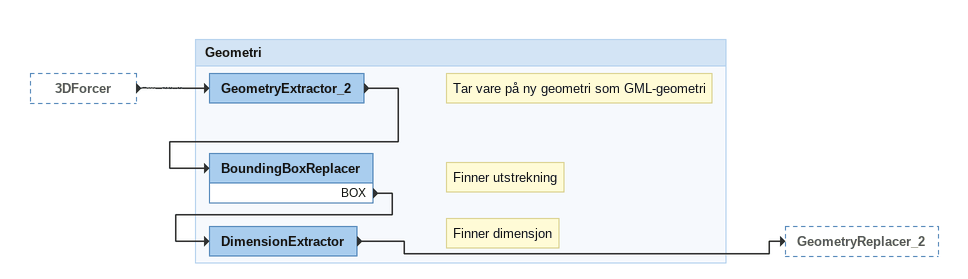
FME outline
3DForcer [outside]
    -> GeometryExtractor_2

Bookmark: Geometri
Note: Tar vare på ny geometri som GML-geometri
GeometryExtractor_2
    -> BoundingBoxReplacer
Note: Finner utstrekning
BoundingBoxReplacer
    BOX -> DimensionExtractor
Note: Finner dimensjon
DimensionExtractor
    -> GeometryReplacer_2
